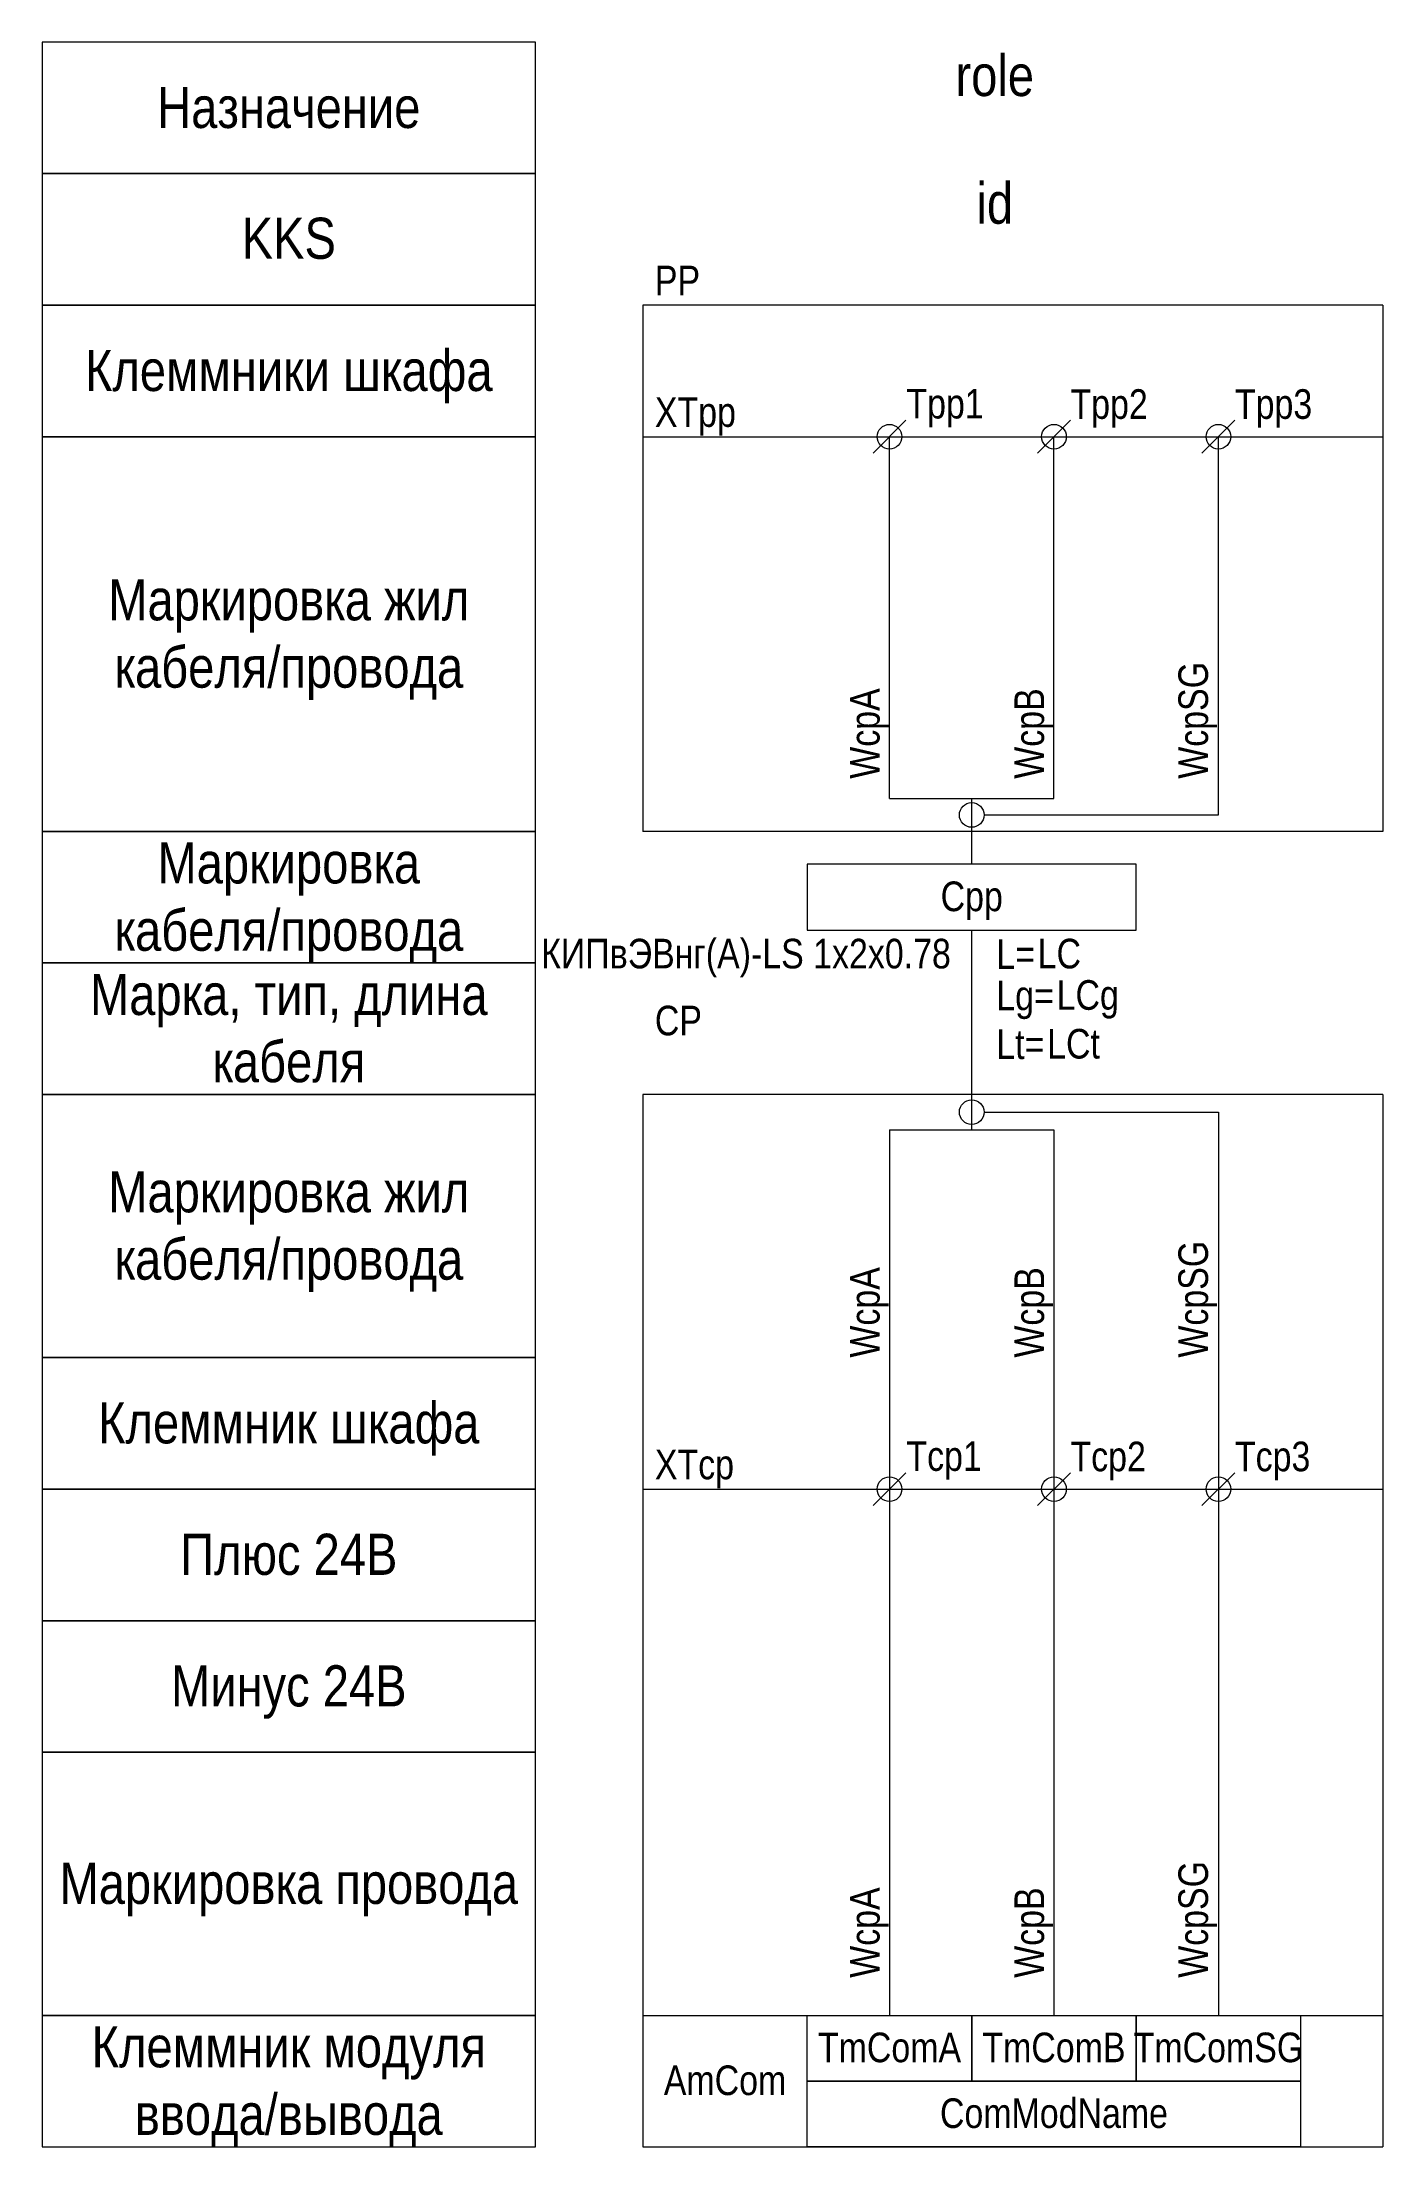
# Model space of a CAD drawing. Header units: millimetres. Extents: x 20 to 102, y -133 to -5.
import ezdxf

# ---------------------------------------------------------------- set-up
doc = ezdxf.new("R2010")
doc.units = ezdxf.units.MM
doc.header["$MEASUREMENT"] = 0
doc.linetypes.add('1_1', pattern=[2000, 1000, -1000])
doc.linetypes.add('4_2_1_2', pattern=[6702.777624, 3527.777672, -1763.888836, 0, -1411.111116])
for name, color, linetype in [('cp_names', 7, 'Continuous'), ('cp_params_ai', 7, 'Continuous'), ('cp_static_ai', 7, 'Continuous'), ('cp_static_di', 7, 'Continuous'), ('id_names', 7, 'Continuous'), ('id_params_ai', 7, 'Continuous'), ('id_params_di', 7, 'Continuous'), ('id_static_ai', 7, 'Continuous'), ('id_static_di', 7, 'Continuous')]:
    doc.layers.add(name, color=color, linetype=linetype)
doc.styles.add('СГЕНЕРИР_СТИЛЬ_1', font='')
doc.styles.get('СГЕНЕРИР_СТИЛЬ_1').set_extended_font_data('Arial Narrow')

msp = doc.modelspace()

# ---------------------------------------------------------------- linework, layer by layer
at = {"layer": 'cp_names', "color": 7, "linetype": 'Continuous', "lineweight": 15, "ltscale": 100}
for points in [[(20, -85), (50, -85), (50, -69), (20, -69)], [(20, -93), (50, -93), (50, -85), (20, -85)], [(20, -101), (50, -101), (50, -93), (20, -93)], [(20, -109), (50, -109), (50, -101), (20, -101)], [(20, -125), (50, -125), (50, -109), (20, -109)], [(20, -133), (50, -133), (50, -125), (20, -125)]]:
    msp.add_lwpolyline(points, close=True, dxfattribs=at)
at = {"layer": 'cp_static_ai', "color": 7, "linetype": '1_1', "lineweight": 15, "ltscale": 100}
for p, q in [((56.525773, -21), (56.525773, -53)), ((101.525773, -21), (101.525773, -53)), ((101.525773, -69), (56.525773, -69)), ((56.525773, -69), (56.525773, -133)), ((101.525773, -69), (101.525773, -133))]:
    msp.add_line(p, q, dxfattribs=at)
at = {"layer": 'cp_static_ai', "color": 7, "linetype": 'Continuous', "lineweight": 15, "ltscale": 100}
for p, q in [((70.525773, -93.999996), (72.525773, -91.999996)), ((80.525773, -93.999996), (82.525773, -91.999996)), ((90.525773, -93.999996), (92.525773, -91.999996)), ((71.525773, -92.999996), (71.525773, -125)), ((81.525773, -92.999996), (81.525773, -125)), ((91.525773, -92.999996), (91.525773, -125)), ((56.525773, -125), (101.525773, -125)), ((56.525773, -133), (101.525773, -133))]:
    msp.add_line(p, q, dxfattribs=at)
for points in [[(66.525773, -125), (76.525773, -125), (76.525773, -129), (66.525773, -129)], [(76.525773, -125), (86.525773, -125), (86.525773, -129), (76.525773, -129)], [(86.525773, -125), (96.525773, -125), (96.525773, -129), (86.525773, -129)], [(66.525773, -129), (96.525773, -129), (96.525773, -133), (66.525773, -133)]]:
    msp.add_lwpolyline(points, close=True, dxfattribs=at)
for centre in [(76.525771, -70.071459), (71.525773, -92.999996), (81.525773, -92.999996), (91.525773, -92.999996)]:
    msp.add_circle(centre, 0.75, dxfattribs=at)
at = {"layer": 'cp_static_di', "color": 7, "linetype": 'Continuous', "lineweight": 15, "ltscale": 100}
for p, q in [((77.275771, -70.071459), (91.525771, -70.071459)), ((91.525771, -70.071459), (91.525773, -92.999996)), ((71.525771, -71.142919), (71.525773, -92.999996)), ((71.525771, -71.142919), (81.525771, -71.142919)), ((81.525771, -71.142919), (81.525773, -92.999996))]:
    msp.add_line(p, q, dxfattribs=at)
at = {"layer": 'cp_static_di', "color": 7, "linetype": '4_2_1_2', "lineweight": 15, "ltscale": 100}
msp.add_line((56.525773, -93), (101.525773, -92.999997), dxfattribs=at)
at = {"layer": 'id_names', "color": 7, "linetype": 'Continuous', "lineweight": 15, "ltscale": 100}
for points in [[(20, -13), (50, -13), (50, -5), (20, -5)], [(20, -21), (50, -21), (50, -13), (20, -13)], [(20, -29), (50, -29), (50, -21), (20, -21)], [(20, -53), (50, -53), (50, -29), (20, -29)], [(20, -61), (50, -61), (50, -53), (20, -53)], [(20, -69), (50, -69), (50, -61), (20, -61)]]:
    msp.add_lwpolyline(points, close=True, dxfattribs=at)
at = {"layer": 'id_static_ai', "color": 7, "linetype": '1_1', "lineweight": 15, "ltscale": 100}
for p, q in [((101.525773, -21), (56.525773, -21)), ((101.525773, -53), (56.525773, -53))]:
    msp.add_line(p, q, dxfattribs=at)
at = {"layer": 'id_static_ai', "color": 7, "linetype": 'Continuous', "lineweight": 15, "ltscale": 100}
for p, q in [((70.525771, -29.999992), (72.525771, -27.999992)), ((80.525771, -29.999992), (82.525771, -27.999992)), ((90.525771, -29.999992), (92.525771, -27.999992)), ((71.525771, -50.999962), (71.525771, -28.999992)), ((81.525771, -50.999962), (81.525771, -28.999992)), ((91.525771, -51.999981), (91.525771, -28.999992)), ((71.525771, -50.999962), (81.525771, -50.999962)), ((76.525771, -54.999963), (76.525771, -50.999962)), ((77.275771, -51.999981), (91.525771, -51.999981)), ((76.525771, -71.142915), (76.525771, -58.999991))]:
    msp.add_line(p, q, dxfattribs=at)
at = {"layer": 'id_static_ai', "color": 7, "linetype": '4_2_1_2', "lineweight": 15, "ltscale": 100}
msp.add_line((56.525771, -28.999997), (101.525773, -28.999993), dxfattribs=at)
at = {"layer": 'id_static_ai', "color": 7, "linetype": 'Continuous', "lineweight": 15, "ltscale": 100}
msp.add_lwpolyline([(66.525771, -58.999991), (86.525771, -58.999991), (86.525771, -54.999991), (66.525771, -54.999991)], close=True, dxfattribs=at)
for centre in [(71.525771, -28.999992), (81.525771, -28.999992), (91.525771, -28.999992), (76.525771, -51.999981)]:
    msp.add_circle(centre, 0.75, dxfattribs=at)

# ---------------------------------------------------------------- texts
at = {"layer": 'cp_names', "color": 7, "linetype": 'Continuous', "lineweight": 15, "char_height": 2.5, "attachment_point": 2, "style": 'СГЕНЕРИР_СТИЛЬ_1'}
for s, insert, line_spacing_factor in [('\\A1;{\\pqc;\\fArial Narrow|b0|i0|c204|p34;Маркировка жил\\P\\pqc;\\fArial Narrow|b0|i0|c204|p34;кабеля/провода}', (35, -73.664115), 0.982786), ('\\A1;{\\pqc;\\fArial Narrow|b0|i0|c204|p34;Клеммник модуля\\P\\pqc;\\fArial Narrow|b0|i0|c204|p34;ввода\\fArial Narrow|b0|i0|c204|p34;/вывода}', (35, -125.658929), 0.985989)]:
    msp.add_mtext(s, dxfattribs=dict(at, insert=insert, line_spacing_factor=line_spacing_factor))
for s, insert in [('\\A1;{\\pqc;\\fArial Narrow|b0|i0|c204|p34;Клеммник\\fArial Narrow|b0|i0|c204|p34; шкафа}', (35, -87.717757)), ('\\A1;{\\pqc;\\fArial Narrow|b0|i0|c204|p34;Плюс\\fArial Narrow|b0|i0|c204|p34; 24В}', (35, -95.71235)), ('\\A1;{\\pqc;\\fArial Narrow|b0|i0|c204|p34;Минус\\fArial Narrow|b0|i0|c204|p34; 24В}', (35, -103.71235)), ('\\A1;{\\pqc;\\fArial Narrow|b0|i0|c204|p34;Маркировка \\fArial Narrow|b0|i0|c204|p34;провода}', (35, -115.722933))]:
    msp.add_mtext(s, dxfattribs=dict(at, insert=insert))
at = {"layer": 'cp_params_ai', "color": 7, "linetype": 'Continuous', "lineweight": 15, "insert": (57.259036, -63.601685), "char_height": 1.8, "width": 18, "attachment_point": 1, "style": 'СГЕНЕРИР_СТИЛЬ_1'}
msp.add_mtext('\\A1;{\\pql;\\fArial Narrow|b0|i0|c204|p34;CP}', dxfattribs=at)
at = {"layer": 'cp_params_ai', "color": 7, "linetype": 'Continuous', "lineweight": 15, "char_height": 1.8, "attachment_point": 1, "rotation": 90, "style": 'СГЕНЕРИР_СТИЛЬ_1'}
for s, insert in [('\\A1;{\\pql;\\fArial Narrow|b0|i0|c204|p34;Wcp\\fArial Narrow|b0|i0|c204|p34;SG}', (89.092168, -84.999995)), ('\\A1;{\\pql;\\fArial Narrow|b0|i0|c204|p34;WcpA}', (69.123933, -84.999995)), ('\\A1;{\\pql;\\fArial Narrow|b0|i0|c204|p34;WcpB}', (79.123933, -84.999995)), ('\\A1;{\\pql;\\fArial Narrow|b0|i0|c204|p34;Wcp\\fArial Narrow|b0|i0|c204|p34;SG}', (89.092168, -122.715373)), ('\\A1;{\\pql;\\fArial Narrow|b0|i0|c204|p34;WcpA}', (69.123933, -122.715373)), ('\\A1;{\\pql;\\fArial Narrow|b0|i0|c204|p34;WcpB}', (79.123933, -122.715373))]:
    msp.add_mtext(s, dxfattribs=dict(at, insert=insert))
at = {"layer": 'cp_params_ai', "color": 7, "linetype": 'Continuous', "lineweight": 15, "char_height": 1.8, "style": 'СГЕНЕРИР_СТИЛЬ_1'}
for s, insert, attachment_point in [('\\A1;{\\pql;\\fArial Narrow|b0|i0|c204|p34;XTcp}', (57.259036, -90.598162), 1), ('\\A1;{\\pql;\\fArial Narrow|b0|i0|c204|p34;Tcp1}', (72.55263, -90.087352), 1), ('\\A1;{\\pql;\\fArial Narrow|b0|i0|c204|p34;Tcp\\fArial Narrow|b0|i0|c204|p34;2}', (82.528954, -90.111029), 1), ('\\A1;{\\pql;\\fArial Narrow|b0|i0|c204|p34;Tcp\\fArial Narrow|b0|i0|c204|p34;3}', (92.528954, -90.111029), 1), ('\\A1;{\\pqc;\\fArial Narrow|b0|i0|c204|p34;Tm\\fArial Narrow|b0|i0|c204|p34;ComA}', (71.525773, -126.048752), 2), ('\\A1;{\\pqc;\\fArial Narrow|b0|i0|c204|p34;Tm\\fArial Narrow|b0|i0|c204|p34;ComB}', (81.525773, -126.048754), 2), ('\\A1;{\\pqc;\\fArial Narrow|b0|i0|c204|p34;Tm\\fArial Narrow|b0|i0|c204|p34;ComSG}', (91.525773, -126.048752), 2), ('\\A1;{\\pqc;\\fArial Narrow|b0|i0|c204|p34;Am\\fArial Narrow|b0|i0|c204|p34;Com}', (61.525773, -128.048753), 2), ('\\A1;{\\pqc;\\fArial Narrow|b0|i0|c204|p34;Com\\fArial Narrow|b0|i0|c204|p34;ModName}', (81.525773, -130.048747), 2)]:
    msp.add_mtext(s, dxfattribs=dict(at, insert=insert, attachment_point=attachment_point))
at = {"layer": 'id_names', "color": 7, "linetype": 'Continuous', "lineweight": 15, "char_height": 2.5, "attachment_point": 2, "style": 'СГЕНЕРИР_СТИЛЬ_1'}
for s, insert in [('\\A1;{\\pqc;\\fArial Narrow|b0|i0|c204|p34;Назначение}', (35, -7.722938)), ('\\A1;{\\pqc;\\fArial Narrow|b0|i0|c204|p34;KKS}', (35, -15.678817)), ('\\A1;{\\pqc;\\fArial Narrow|b0|i0|c204|p34;Клеммники шкафа}', (35, -23.717755))]:
    msp.add_mtext(s, dxfattribs=dict(at, insert=insert))
for s, insert, line_spacing_factor in [('\\A1;{\\pqc;\\fArial Narrow|b0|i0|c204|p34;Маркировка жил\\P\\pqc;\\fArial Narrow|b0|i0|c204|p34;кабеля/провода}', (35, -37.664115), 0.982786), ('\\A1;{\\pqc;\\fArial Narrow|b0|i0|c204|p34;Маркировка\\P\\pqc;\\fArial Narrow|b0|i0|c204|p34;кабеля/провода}', (35, -53.664113), 0.982786), ('\\A1;{\\pqc;\\fArial Narrow|b0|i0|c204|p34;Марка, тип\\fArial Narrow|b0|i0|c204|p34;, длина\\P\\pqc;\\fArial Narrow|b0|i0|c204|p34;кабеля}', (35, -61.664115), 0.98101)]:
    msp.add_mtext(s, dxfattribs=dict(at, insert=insert, line_spacing_factor=line_spacing_factor))
at = {"layer": 'id_params_ai', "color": 7, "linetype": 'Continuous', "lineweight": 15, "width": 40, "style": 'СГЕНЕРИР_СТИЛЬ_1'}
for s, insert, char_height, attachment_point in [('\\A1;{\\pqc;\\fArial Narrow|b0|i0|c204|p34;role}', (77.925497, -5.781765), 2.5, 2), ('\\A1;{\\pqc;\\fArial Narrow|b0|i0|c204|p34;id}', (77.925497, -13.546465), 2.5, 2), ('\\A1;{\\pql;\\fArial Narrow|b0|i0|c204|p34;P\\fArial Narrow|b0|i0|c204|p34;P}', (57.259036, -18.598158), 1.8, 1)]:
    msp.add_mtext(s, dxfattribs=dict(at, insert=insert, char_height=char_height, attachment_point=attachment_point))
at = {"layer": 'id_params_ai', "color": 7, "linetype": 'Continuous', "lineweight": 15, "char_height": 1.8, "style": 'СГЕНЕРИР_СТИЛЬ_1'}
for s, insert, attachment_point in [('\\A1;{\\pql;\\fArial Narrow|b0|i0|c204|p34;XT\\fArial Narrow|b0|i0|c204|p34;p\\fArial Narrow|b0|i0|c204|p34;p}', (57.259034, -26.598159), 1), ('\\A1;{\\pql;\\fArial Narrow|b0|i0|c204|p34;T\\fArial Narrow|b0|i0|c204|p34;p\\fArial Narrow|b0|i0|c204|p34;p1}', (72.552629, -26.087349), 1), ('\\A1;{\\pql;\\fArial Narrow|b0|i0|c204|p34;T\\fArial Narrow|b0|i0|c204|p34;p\\fArial Narrow|b0|i0|c204|p34;p2}', (82.528952, -26.111025), 1), ('\\A1;{\\pql;\\fArial Narrow|b0|i0|c204|p34;T\\fArial Narrow|b0|i0|c204|p34;p\\fArial Narrow|b0|i0|c204|p34;p3}', (92.528952, -26.111025), 1), ('\\A1;{\\pqc;\\fArial Narrow|b0|i0|c204|p34;C\\fArial Narrow|b0|i0|c204|p34;pp}', (76.525771, -56.048747), 2)]:
    msp.add_mtext(s, dxfattribs=dict(at, insert=insert, attachment_point=attachment_point))
at = {"layer": 'id_params_ai', "color": 7, "linetype": 'Continuous', "lineweight": 15, "char_height": 1.8, "attachment_point": 1, "rotation": 90, "style": 'СГЕНЕРИР_СТИЛЬ_1'}
for s, insert in [('\\A1;{\\pql;\\fArial Narrow|b0|i0|c204|p34;Wcp\\fArial Narrow|b0|i0|c204|p34;SG}', (89.092168, -49.797243)), ('\\A1;{\\pql;\\fArial Narrow|b0|i0|c204|p34;WcpA}', (69.123933, -49.797243)), ('\\A1;{\\pql;\\fArial Narrow|b0|i0|c204|p34;WcpB}', (79.123933, -49.797243))]:
    msp.add_mtext(s, dxfattribs=dict(at, insert=insert))
at = {"layer": 'id_params_di', "color": 7, "linetype": 'Continuous', "lineweight": 15, "char_height": 1.8, "attachment_point": 1, "style": 'СГЕНЕРИР_СТИЛЬ_1'}
for s, insert in [('\\A1;{\\pql;\\fArial Narrow|b0|i0|c204|p34;LC}', (80.536045, -59.531105)), ('\\A1;{\\pql;\\fArial Narrow|b0|i0|c204|p34;LCg}', (81.688057, -62.047822)), ('\\A1;{\\pql;\\fArial Narrow|b0|i0|c204|p34;LCt}', (81.112063, -65.01255))]:
    msp.add_mtext(s, dxfattribs=dict(at, insert=insert))
at = {"layer": 'id_static_di', "color": 7, "linetype": 'Continuous', "lineweight": 15, "char_height": 1.8, "attachment_point": 1, "style": 'СГЕНЕРИР_СТИЛЬ_1'}
for s, insert in [('\\A1;{\\pql;\\fArial Narrow|b0|i0|c204|p34;КИПвЭВнг(А)-LS 1x2x0.78}', (50.344311, -59.531099)), ('\\A1;{\\pql;\\fArial Narrow|b0|i0|c204|p34;L=}', (78.020278, -59.562862)), ('\\A1;{\\pql;\\fArial Narrow|b0|i0|c204|p34;Lg=}', (78.020278, -62.079579)), ('\\A1;{\\pql;\\fArial Narrow|b0|i0|c204|p34;Lt=}', (78.020278, -65.044307))]:
    msp.add_mtext(s, dxfattribs=dict(at, insert=insert))

doc.saveas('drawing.dxf')
